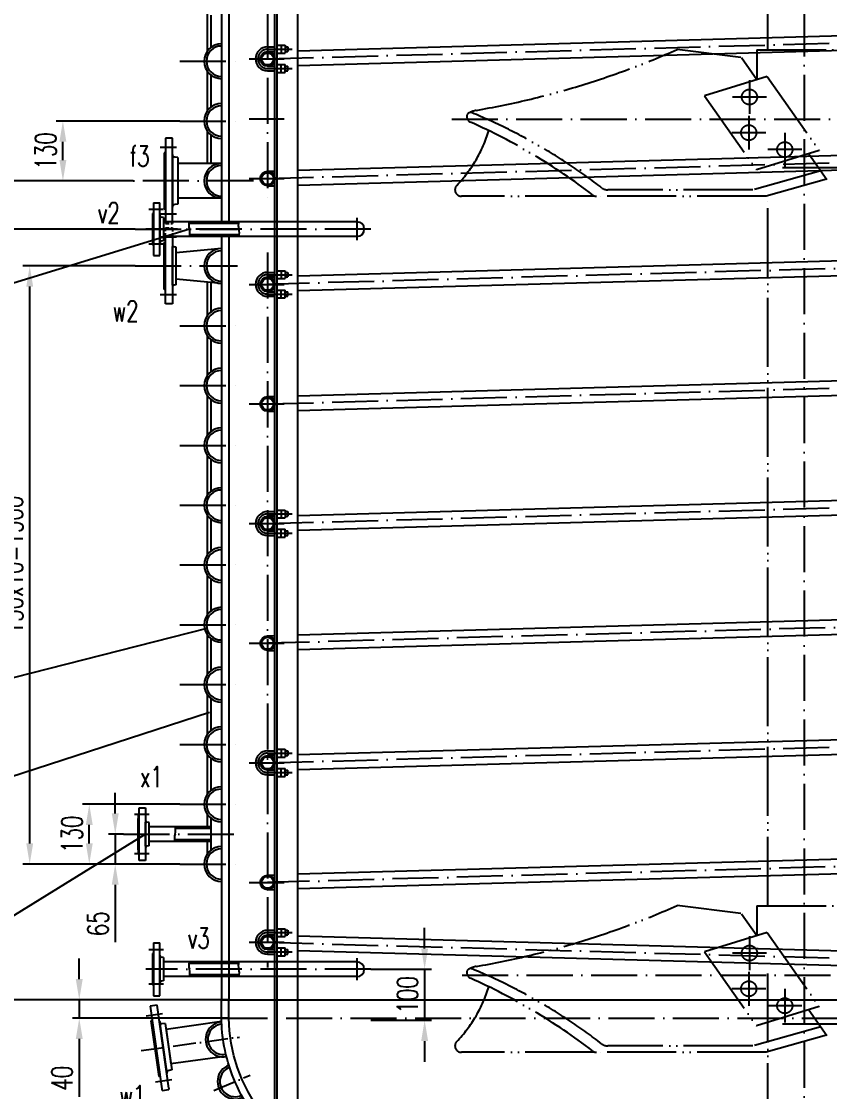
# Model space of a CAD drawing. Header units: millimetres. Extents: x 77471 to 131840, y -11230 to 75240.
# Drawn here: x 79267 to 81022, y -2321 to 5 of the extents above; entities that cross this region are included whole.
import ezdxf
from ezdxf.enums import TextEntityAlignment as Align

# ---------------------------------------------------------------- set-up
doc = ezdxf.new("R2010")
doc.units = ezdxf.units.MM
doc.header["$LTSCALE"] = 10
doc.header["$MEASUREMENT"] = 0
for name, pattern in [('DASHDOT-S', [14, 10, -2, 0, -2]), ('DIVIDE-M', [39, 30, -3, 0, -3, 0, -3]), ('HIDDEN', [0.375, 0.25, -0.125]), ('HIDDEN-S', [3, 2, -1])]:
    doc.linetypes.add(name, pattern=pattern)
for name, color, linetype in [('cdr_dim', 7, 'Continuous'), ('cdr_dwg1', 4, 'Continuous'), ('cdr_dwg3', 1, 'DASHDOT-S'), ('cdr_dwg5', 6, 'HIDDEN-S'), ('cdr_text', 7, 'Continuous')]:
    doc.layers.add(name, color=color, linetype=linetype)
doc.styles.add('HZ', font='ROMANS.shx', dxfattribs={"width": 0.7, "height": 45, "bigfont": 'HZ.shx'})
doc.styles.get("Standard").update_dxf_attribs({"font": 'ROMANS.shx', "width": 0.7, "height": 30, "bigfont": 'HZ.shx'})
doc.dimstyles.new('ISO-25', dxfattribs={"dimtxt": 2.5, "dimasz": 2.5, "dimexe": 1.25, "dimexo": 0.625, "dimtad": 1, "dimtxsty": 'Standard', "dimcen": 2.5, "dimadec": 0, "dimazin": 0, "dimtfac": 1, "dimtmove": 0, "dimatfit": 3, "dimfxl": 0, "dimarcsym": 0})

# ---------------------------------------------------------------- blocks, each defined once
blk = doc.blocks.new('*D1080')
at = {"layer": 'cdr_dim', "color": 0, "linetype": 'Continuous', "lineweight": -2}
for p, q in [((81900, -191), (81900, 105.7)), ((81855, 90.7), (80513.6, 90.7))]:
    blk.add_line(p, q, dxfattribs=at)
at = {"layer": 'cdr_dim', "color": 0, "linetype": 'Continuous'}
blk.add_solid([(81855, 98.2), (81855, 83.2), (81900, 90.7)], dxfattribs=at)
at = {"layer": 'Defpoints', "color": 0, "linetype": 'Continuous'}
for p in [(80481.4, 230.6), (80481.4, 90.7), (81900, -191)]:
    blk.add_point(p, dxfattribs=at)
at = {"layer": 'cdr_dim', "color": 0, "linetype": 'Continuous', "insert": (80598.4, 128.2), "char_height": 45, "attachment_point": 5, "style": 'HZ'}
blk.add_mtext('%%c1865', dxfattribs=at)
blk = doc.blocks.new('*D1081')
at = {"layer": 'cdr_dim', "color": 0, "linetype": 'Continuous', "lineweight": -2}
for p, q in [((79513.7, -446.9), (79145.7, -446.9)), ((79160.7, -491.9), (79160.7, -2076.9)), ((79717.5, -2121.9), (79145.7, -2121.9))]:
    blk.add_line(p, q, dxfattribs=at)
at = {"layer": 'cdr_dim', "color": 0, "linetype": 'Continuous'}
for points in [[(79153.2, -491.9), (79168.2, -491.9), (79160.7, -446.9)], [(79153.2, -2076.9), (79168.2, -2076.9), (79160.7, -2121.9)]]:
    blk.add_solid(points, dxfattribs=at)
at = {"layer": 'Defpoints', "color": 0, "linetype": 'Continuous'}
for p in [(79513.7, -446.9), (79160.7, -2121.9), (79717.5, -2121.9)]:
    blk.add_point(p, dxfattribs=at)
at = {"layer": 'cdr_dim', "color": 0, "linetype": 'Continuous', "insert": (79123.2, -1284.4), "char_height": 45, "attachment_point": 5, "rotation": 90, "style": 'HZ'}
blk.add_mtext('1675', dxfattribs=at)
blk = doc.blocks.new('*D1085')
at = {"layer": 'cdr_dim', "color": 0, "linetype": 'Continuous', "lineweight": -2}
for p, q in [((79412.5, 958.1), (79145.7, 958.1)), ((79160.7, -296.9), (79160.7, 913.1)), ((79509.5, -341.9), (79145.7, -341.9))]:
    blk.add_line(p, q, dxfattribs=at)
at = {"layer": 'cdr_dim', "color": 0, "linetype": 'Continuous'}
for points in [[(79153.2, 913.1), (79168.2, 913.1), (79160.7, 958.1)], [(79153.2, -296.9), (79168.2, -296.9), (79160.7, -341.9)]]:
    blk.add_solid(points, dxfattribs=at)
at = {"layer": 'Defpoints', "color": 0, "linetype": 'Continuous'}
for p in [(79160.7, 958.1), (79412.5, 958.1), (79509.5, -341.9)]:
    blk.add_point(p, dxfattribs=at)
at = {"layer": 'cdr_dim', "color": 0, "linetype": 'Continuous', "insert": (79123.2, 308.1), "char_height": 45, "attachment_point": 5, "rotation": 90, "style": 'HZ'}
blk.add_mtext('130x10=1300', dxfattribs=at)
blk = doc.blocks.new('*D1086')
at = {"layer": 'cdr_dim', "color": 0, "linetype": 'Continuous', "lineweight": -2}
for p, q in [((79610.8, -211.9), (79341.8, -211.9)), ((79356.8, -296.9), (79356.8, -256.9)), ((79509.5, -341.9), (79341.8, -341.9))]:
    blk.add_line(p, q, dxfattribs=at)
at = {"layer": 'cdr_dim', "color": 0, "linetype": 'Continuous'}
for points in [[(79349.3, -256.9), (79364.3, -256.9), (79356.8, -211.9)], [(79349.3, -296.9), (79364.3, -296.9), (79356.8, -341.9)]]:
    blk.add_solid(points, dxfattribs=at)
at = {"layer": 'Defpoints', "color": 0, "linetype": 'Continuous'}
for p in [(79356.8, -211.9), (79610.8, -211.9), (79509.5, -341.9)]:
    blk.add_point(p, dxfattribs=at)
at = {"layer": 'cdr_dim', "color": 0, "linetype": 'Continuous', "insert": (79319.3, -276.9), "char_height": 45, "attachment_point": 5, "rotation": 90, "style": 'HZ'}
blk.add_mtext('130', dxfattribs=at)
blk = doc.blocks.new('*D1088')
at = {"layer": 'cdr_dim', "color": 0, "linetype": 'Continuous', "lineweight": -2}
for p, q in [((79470.5, -1716.9), (79470.5, -1671.9)), ((79488.4, -1761.9), (79455.5, -1761.9)), ((79470.5, -1761.9), (79470.5, -1826.9)), ((79610.8, -1826.9), (79455.5, -1826.9)), ((79470.5, -1871.9), (79470.5, -1996.4))]:
    blk.add_line(p, q, dxfattribs=at)
at = {"layer": 'cdr_dim', "color": 0, "linetype": 'Continuous'}
for points in [[(79463, -1716.9), (79478, -1716.9), (79470.5, -1761.9)], [(79463, -1871.9), (79478, -1871.9), (79470.5, -1826.9)]]:
    blk.add_solid(points, dxfattribs=at)
at = {"layer": 'Defpoints', "color": 0, "linetype": 'Continuous'}
for p in [(79470.5, -1761.9), (79488.4, -1761.9), (79610.8, -1826.9)]:
    blk.add_point(p, dxfattribs=at)
at = {"layer": 'cdr_dim', "color": 0, "linetype": 'Continuous', "insert": (79433, -1956.6), "char_height": 45, "attachment_point": 5, "rotation": 90, "style": 'HZ'}
blk.add_mtext('65', dxfattribs=at)
blk = doc.blocks.new('*D1003')
at = {"layer": 'cdr_dim', "color": 0, "linetype": 'Continuous', "lineweight": -2}
for p, q in [((79513.7, -526.9), (79269.7, -526.9)), ((79284.7, -1781.9), (79284.7, -571.9)), ((79610.8, -1826.9), (79269.7, -1826.9))]:
    blk.add_line(p, q, dxfattribs=at)
at = {"layer": 'cdr_dim', "color": 0, "linetype": 'Continuous'}
for points in [[(79277.2, -571.9), (79292.2, -571.9), (79284.7, -526.9)], [(79277.2, -1781.9), (79292.2, -1781.9), (79284.7, -1826.9)]]:
    blk.add_solid(points, dxfattribs=at)
at = {"layer": 'Defpoints', "color": 0, "linetype": 'Continuous'}
for p in [(79284.7, -526.9), (79513.7, -526.9), (79610.8, -1826.9)]:
    blk.add_point(p, dxfattribs=at)
at = {"layer": 'cdr_dim', "color": 0, "linetype": 'Continuous', "insert": (79247.2, -1176.9), "char_height": 45, "attachment_point": 5, "rotation": 90, "style": 'HZ'}
blk.add_mtext('130x10=1300', dxfattribs=at)
blk = doc.blocks.new('*D1004')
at = {"layer": 'cdr_dim', "color": 0, "linetype": 'Continuous', "lineweight": -2}
for p, q in [((81218.7, -1886.9), (81737.5, -1886.9)), ((81722.5, -2741.9), (81722.5, -1931.9)), ((80967.5, -2786.9), (81737.5, -2786.9))]:
    blk.add_line(p, q, dxfattribs=at)
at = {"layer": 'cdr_dim', "color": 0, "linetype": 'Continuous'}
for points in [[(81715, -1931.9), (81730, -1931.9), (81722.5, -1886.9)], [(81715, -2741.9), (81730, -2741.9), (81722.5, -2786.9)]]:
    blk.add_solid(points, dxfattribs=at)
at = {"layer": 'Defpoints', "color": 0, "linetype": 'Continuous'}
for p in [(81218.7, -1886.9), (81722.5, -1886.9), (80967.5, -2786.9)]:
    blk.add_point(p, dxfattribs=at)
at = {"layer": 'cdr_dim', "color": 0, "linetype": 'Continuous', "insert": (81685, -2336.9), "char_height": 45, "attachment_point": 5, "rotation": 90, "style": 'HZ'}
blk.add_mtext('900', dxfattribs=at)
blk = doc.blocks.new('*D1027')
at = {"layer": 'cdr_dim', "color": 0, "linetype": 'Continuous', "lineweight": -2}
for p, q in [((79610.8, -1696.9), (79399.1, -1696.9)), ((79414.1, -1781.9), (79414.1, -1741.9)), ((79610.8, -1826.9), (79399.1, -1826.9))]:
    blk.add_line(p, q, dxfattribs=at)
at = {"layer": 'cdr_dim', "color": 0, "linetype": 'Continuous'}
for points in [[(79406.6, -1741.9), (79421.6, -1741.9), (79414.1, -1696.9)], [(79406.6, -1781.9), (79421.6, -1781.9), (79414.1, -1826.9)]]:
    blk.add_solid(points, dxfattribs=at)
at = {"layer": 'Defpoints', "color": 0, "linetype": 'Continuous'}
for p in [(79414.1, -1696.9), (79610.8, -1696.9), (79610.8, -1826.9)]:
    blk.add_point(p, dxfattribs=at)
at = {"layer": 'cdr_dim', "color": 0, "linetype": 'Continuous', "insert": (79376.6, -1761.9), "char_height": 45, "attachment_point": 5, "rotation": 90, "style": 'HZ'}
blk.add_mtext('130', dxfattribs=at)
blk = doc.blocks.new('*D1028')
at = {"layer": 'cdr_dim', "color": 0, "linetype": 'Continuous', "lineweight": -2}
for p, q in [((81145.1, 5576.4), (78388.5, 5576.4)), ((78403.5, 5531.4), (78403.5, -3160.9)), ((80967.5, -3205.9), (78388.5, -3205.9))]:
    blk.add_line(p, q, dxfattribs=at)
at = {"layer": 'cdr_dim', "color": 0, "linetype": 'Continuous'}
for points in [[(78396, 5531.4), (78411, 5531.4), (78403.5, 5576.4)], [(78396, -3160.9), (78411, -3160.9), (78403.5, -3205.9)]]:
    blk.add_solid(points, dxfattribs=at)
at = {"layer": 'Defpoints', "color": 0, "linetype": 'Continuous'}
for p in [(81145.1, 5576.4), (78403.5, -3205.9), (80967.5, -3205.9)]:
    blk.add_point(p, dxfattribs=at)
at = {"layer": 'cdr_dim', "color": 0, "linetype": 'Continuous', "insert": (78366, 1185.3), "char_height": 45, "attachment_point": 5, "rotation": 90, "style": 'HZ'}
blk.add_mtext('~8665', dxfattribs=at)
blk = doc.blocks.new('*D1029')
at = {"layer": 'cdr_dim', "color": 0, "linetype": 'Continuous', "lineweight": -2}
for p, q in [((79701.5, -2121.9), (78890, -2121.9)), ((78905, -3160.9), (78905, -2166.9)), ((80967.5, -3205.9), (78890, -3205.9))]:
    blk.add_line(p, q, dxfattribs=at)
at = {"layer": 'cdr_dim', "color": 0, "linetype": 'Continuous'}
for points in [[(78897.5, -2166.9), (78912.5, -2166.9), (78905, -2121.9)], [(78897.5, -3160.9), (78912.5, -3160.9), (78905, -3205.9)]]:
    blk.add_solid(points, dxfattribs=at)
at = {"layer": 'Defpoints', "color": 0, "linetype": 'Continuous'}
for p in [(78905, -2121.9), (79701.5, -2121.9), (80967.5, -3205.9)]:
    blk.add_point(p, dxfattribs=at)
at = {"layer": 'cdr_dim', "color": 0, "linetype": 'Continuous', "insert": (78864.4, -2663.9), "char_height": 45, "attachment_point": 5, "rotation": 90, "style": 'HZ'}
blk.add_mtext('{\\fￋￎￌﾣﾤ|b0|i0|c134|p33;（}1084{\\fￋￎￌﾣﾤ|b0|i0|c134|p33;）}', dxfattribs=at)
blk = doc.blocks.new('*D1030')
at = {"layer": 'cdr_dim', "color": 0, "linetype": 'Continuous', "lineweight": -2}
for p, q in [((79701.5, -2121.9), (79145.7, -2121.9)), ((79160.7, -2741.9), (79160.7, -2166.9)), ((80967.5, -2786.9), (79145.7, -2786.9))]:
    blk.add_line(p, q, dxfattribs=at)
at = {"layer": 'cdr_dim', "color": 0, "linetype": 'Continuous'}
for points in [[(79153.2, -2166.9), (79168.2, -2166.9), (79160.7, -2121.9)], [(79153.2, -2741.9), (79168.2, -2741.9), (79160.7, -2786.9)]]:
    blk.add_solid(points, dxfattribs=at)
at = {"layer": 'Defpoints', "color": 0, "linetype": 'Continuous'}
for p in [(79160.7, -2121.9), (79701.5, -2121.9), (80967.5, -2786.9)]:
    blk.add_point(p, dxfattribs=at)
at = {"layer": 'cdr_dim', "color": 0, "linetype": 'Continuous', "insert": (79123.2, -2454.4), "char_height": 45, "attachment_point": 5, "rotation": 90, "style": 'HZ'}
blk.add_mtext('665', dxfattribs=at)
blk = doc.blocks.new('*D1031')
at = {"layer": 'cdr_dim', "color": 0, "linetype": 'Continuous', "lineweight": -2}
for p, q in [((79392.3, -2076.9), (79392.3, -2031.9)), ((79717.5, -2121.9), (79377.3, -2121.9)), ((79392.3, -2121.9), (79392.3, -2161.9)), ((79717.5, -2161.9), (79377.3, -2161.9)), ((79392.3, -2206.9), (79392.3, -2332.9))]:
    blk.add_line(p, q, dxfattribs=at)
at = {"layer": 'cdr_dim', "color": 0, "linetype": 'Continuous'}
for points in [[(79384.8, -2076.9), (79399.8, -2076.9), (79392.3, -2121.9)], [(79384.8, -2206.9), (79399.8, -2206.9), (79392.3, -2161.9)]]:
    blk.add_solid(points, dxfattribs=at)
at = {"layer": 'Defpoints', "color": 0, "linetype": 'Continuous'}
for p in [(79717.5, -2121.9), (79392.3, -2161.9), (79717.5, -2161.9)]:
    blk.add_point(p, dxfattribs=at)
at = {"layer": 'cdr_dim', "color": 0, "linetype": 'Continuous', "insert": (79354.8, -2292.4), "char_height": 45, "attachment_point": 5, "rotation": 90, "style": 'HZ'}
blk.add_mtext('40', dxfattribs=at)
blk = doc.blocks.new('*D1032')
at = {"layer": 'cdr_dim', "color": 0, "linetype": 'Continuous', "lineweight": -2}
for p, q in [((79701.5, 2178.1), (78890, 2178.1)), ((78905, 2133.1), (78905, -2076.9)), ((79717.5, -2121.9), (78890, -2121.9))]:
    blk.add_line(p, q, dxfattribs=at)
at = {"layer": 'cdr_dim', "color": 0, "linetype": 'Continuous'}
for points in [[(78897.5, 2133.1), (78912.5, 2133.1), (78905, 2178.1)], [(78897.5, -2076.9), (78912.5, -2076.9), (78905, -2121.9)]]:
    blk.add_solid(points, dxfattribs=at)
at = {"layer": 'Defpoints', "color": 0, "linetype": 'Continuous'}
for p in [(79701.5, 2178.1), (78905, -2121.9), (79717.5, -2121.9)]:
    blk.add_point(p, dxfattribs=at)
at = {"layer": 'cdr_dim', "color": 0, "linetype": 'Continuous', "insert": (78867.5, 28.1), "char_height": 45, "attachment_point": 5, "rotation": 90, "style": 'HZ'}
blk.add_mtext('4300', dxfattribs=at)
blk = doc.blocks.new('*D1090')
at = {"layer": 'cdr_dim', "color": 0, "linetype": 'Continuous', "lineweight": -2}
for p, q in [((80142.7, -2010.5), (80142.7, -1965.5)), ((80026, -2055.5), (80157.7, -2055.5)), ((80142.7, -2055.5), (80142.7, -2166.5)), ((80026, -2166.5), (80157.7, -2166.5)), ((80142.7, -2211.5), (80142.7, -2256.5))]:
    blk.add_line(p, q, dxfattribs=at)
at = {"layer": 'cdr_dim', "color": 0, "linetype": 'Continuous'}
for points in [[(80135.2, -2010.5), (80150.2, -2010.5), (80142.7, -2055.5)], [(80135.2, -2211.5), (80150.2, -2211.5), (80142.7, -2166.5)]]:
    blk.add_solid(points, dxfattribs=at)
at = {"layer": 'Defpoints', "color": 0, "linetype": 'Continuous'}
for p in [(80026, -2055.5), (80026, -2166.5), (80142.7, -2166.5)]:
    blk.add_point(p, dxfattribs=at)
at = {"layer": 'cdr_dim', "color": 0, "linetype": 'Continuous', "insert": (80105.2, -2111), "char_height": 45, "attachment_point": 5, "rotation": 90, "style": 'HZ'}
blk.add_mtext('100', dxfattribs=at)

msp = doc.modelspace()

# ---------------------------------------------------------------- linework, layer by layer
at = {"color": 3, "linetype": 'DIVIDE-M', "ltscale": 0.5}
for p, q in [((80887.9925, -56.9284), (80887.9925, 676.2145)), ((80829.94, -73.9208), (80691.6999, -56.2066)), ((80864.7125, -56.9284), (81070.2725, -56.9284)), ((80864.7125, -56.9284), (80864.7125, -121.7174)), ((80831.4615, -74.1748), (80864.7125, -121.7174)), ((80886.9106, -114.8554), (80750.9215, -156.8934)), ((80886.9106, -114.8554), (80999.7294, -276.1648)), ((80848.4189, -122.9987), (80848.4189, -196.5281)), ((80750.9215, -156.8934), (80863.7403, -318.2028)), ((80885.1836, -159.7634), (80811.6542, -159.7634)), ((80846.9237, -200.5071), (80846.9237, -274.0365)), ((80883.6884, -237.2718), (80810.159, -237.2718)), ((80925.1643, -237.3541), (80925.1643, -310.8836)), ((80999.7294, -276.1648), (80863.7403, -318.2028)), ((80961.929, -274.1188), (80888.3996, -274.1188)), ((80977.5313, -283.0268), (81016.6666, -338.9828)), ((81003.4581, -320.0971), (80855.4249, -361.5128)), ((81070.2725, -313.8784), (80920.0067, -313.8784)), ((81016.0128, -338.0479), (80884.4848, -375.34)), ((80855.4249, -361.5128), (80540.7754, -361.5128)), ((80511.2702, -375.34), (80222.4316, -375.34)), ((80884.4848, -375.34), (80511.2702, -375.34)), ((80887.9925, -1917.5758), (80887.9925, -374.3454)), ((80829.94, -1934.5681), (80691.6999, -1916.854)), ((80864.7125, -1917.5758), (80864.7125, -1982.3648)), ((80864.7125, -1917.5758), (81070.2725, -1917.5758)), ((80831.4615, -1934.8222), (80864.7125, -1982.3648)), ((80886.9106, -1975.5027), (80750.9215, -2017.5408)), ((80886.9106, -1975.5027), (80999.7294, -2136.8121)), ((80848.4189, -1983.6461), (80848.4189, -2057.1755)), ((80750.9215, -2017.5408), (80863.7403, -2178.8502)), ((80885.1836, -2020.4108), (80811.6542, -2020.4108)), ((80846.9237, -2061.1545), (80846.9237, -2134.6839)), ((80887.9925, -2409.6866), (80887.9925, -2054.7855)), ((80883.6884, -2097.9192), (80810.159, -2097.9192)), ((80925.1643, -2098.0015), (80925.1643, -2171.5309)), ((80999.7294, -2136.8121), (80863.7403, -2178.8502)), ((80961.929, -2134.7662), (80888.3996, -2134.7662)), ((80977.5313, -2143.6742), (81016.6666, -2199.6302)), ((81003.4581, -2180.7445), (80855.4249, -2222.1602)), ((81070.2725, -2174.5258), (80920.0067, -2174.5258)), ((81016.0128, -2198.6953), (80884.4848, -2235.9873)), ((80855.4249, -2222.1602), (80540.7754, -2222.1602)), ((80511.2702, -2235.9873), (80222.4316, -2235.9873)), ((80884.4848, -2235.9873), (80511.2702, -2235.9873))]:
    msp.add_line(p, q, dxfattribs=at)
for centre in [(80848.4189, -159.7634), (80846.9237, -237.2718), (80925.1643, -274.1188), (80848.4189, -2020.4108), (80846.9237, -2097.9192), (80925.1643, -2134.7662)]:
    msp.add_circle(centre, 16.5925, dxfattribs=at)
for centre, radius, start, end in [((79939.0772, 1639.244), 1854.9916, 279.7958064, 293.9367774), ((80242.4483, -201.7588), 8.2963, 67.6399172, 180.6884957), ((80247.9788, -201.6923), 13.8271, 180.6884957, 245.9384051), ((80269.2838, -254.6756), 67.5701, 102.4811873, 117.7814023), ((79782.0201, -1321.054), 1218.5921, 52.2985869, 67.6399172), ((79706.5547, -1414.2407), 1314.1087, 52.4437288, 65.9384051), ((79996.1694, -145.1117), 299.2608, 316.2761465, 342.9320922), ((80222.4316, -361.5128), 13.8271, 136.2761465, 270), ((80540.7754, -339.3894), 22.1234, 232.2985869, 270), ((80515.9852, -361.5128), 13.8271, 232.4437288, 270), ((79939.0772, -221.4033), 1854.9916, 279.7958064, 293.9367774), ((80242.4483, -2062.4062), 8.2963, 67.6399172, 180.6884957), ((80247.9788, -2062.3397), 13.8271, 180.6884957, 245.9384051), ((80269.2838, -2115.323), 67.5701, 102.4811873, 117.7814023), ((79782.0201, -3181.7014), 1218.5921, 52.2985869, 67.6399172), ((79706.5547, -3274.8881), 1314.1087, 52.4437288, 65.9384051), ((79996.1694, -2005.7591), 299.2608, 316.2761465, 342.9320922), ((80222.4316, -2222.1602), 13.8271, 136.2761465, 270), ((80540.7754, -2200.0368), 22.1234, 232.2985869, 270), ((80515.9852, -2222.1602), 13.8271, 232.4437288, 270)]:
    msp.add_arc(centre, radius, start, end, dxfattribs=at)
at = {"layer": 'cdr_dim'}
for p, q in [((79631.4925, -446.8866), (78805.2338, -700.1064)), ((79669.4079, -1314.6045), (78805.2338, -1534.7991)), ((79675.2245, -1497.1743), (78805.2338, -1780.4024)), ((79536.4925, -1761.8866), (78805.2338, -2212.689))]:
    msp.add_line(p, q, dxfattribs=at)
at = {"layer": 'cdr_dwg1', "linetype": 'Continuous'}
for p, q in [((79701.4925, 2178.1134), (79701.4925, -385.8866)), ((79717.4925, 2178.1134), (79717.4925, -385.8866)), ((79817.4925, -436.8866), (79817.4925, 1143.3)), ((79817.4925, -436.8866), (79817.4925, 1143.3)), ((79822.4925, -436.8866), (79822.4925, 1143.3)), ((79822.4925, -436.8866), (79822.4925, 1143.3)), ((79867.4925, -436.8866), (79867.4925, 1143.3)), ((79867.4925, -436.8866), (79867.4925, 1143.3)), ((79670.4925, 26.1362), (79670.4925, -59.9093)), ((79678.4925, 17.8645), (79678.4925, -51.6376)), ((79867.4925, -59.0407), (82133.0467, 4.1072)), ((79867.4925, -91.0532), (82133.9383, -27.8804)), ((79801.4925, -50.8866), (79817.4925, -50.8866)), ((79801.4925, -60.8866), (79817.4925, -60.8866)), ((79822.4925, -47.3931), (79831.0258, -47.3931)), ((79822.4925, -64.4598), (79831.0258, -64.4598)), ((79831.0258, -47.3931), (79839.5592, -47.3931)), ((79831.0258, -47.3931), (79831.0258, -64.4598)), ((79831.0258, -64.4598), (79839.5592, -64.4598)), ((79839.5592, -47.3931), (79839.5592, -64.4598)), ((79839.5592, -50.9265), (79845.4254, -50.9265)), ((79839.5592, -60.9265), (79845.4254, -60.9265)), ((79845.4254, -50.9265), (79845.4254, -60.9265)), ((79801.4925, -92.8866), (79817.4925, -92.8866)), ((79822.4925, -89.3133), (79831.0258, -89.3133)), ((79831.0258, -106.38), (79831.0258, -89.3133)), ((79831.0258, -89.3133), (79839.5592, -89.3133)), ((79839.5592, -106.38), (79839.5592, -89.3133)), ((79839.5592, -92.8467), (79845.4254, -92.8467)), ((79845.4254, -102.8467), (79845.4254, -92.8467)), ((79670.4925, -103.8638), (79670.4925, -189.9093)), ((79678.4925, -112.1355), (79678.4925, -181.6376)), ((79801.4925, -102.8866), (79817.4925, -102.8866)), ((79822.4925, -106.38), (79831.0258, -106.38)), ((79831.0258, -106.38), (79839.5592, -106.38)), ((79839.5592, -102.8467), (79845.4254, -102.8467)), ((79579.8357, -249.3866), (79579.8357, -430.8866)), ((79594.8357, -249.3866), (79579.8357, -249.3866)), ((79594.8357, -430.8866), (79594.8357, -249.3866)), ((79670.4925, -233.8638), (79670.4925, -303.8866)), ((79678.4925, -242.1355), (79678.4925, -303.8866)), ((79867.4925, -319.0407), (82133.0467, -255.8928)), ((79579.8357, -280.8866), (79576.8357, -280.8866)), ((79576.8357, -280.8866), (79576.8357, -402.8866)), ((79606.8357, -291.1478), (79594.8357, -289.8866)), ((79594.8357, -289.8866), (79594.8357, -393.8866)), ((79606.8357, -291.1478), (79606.8357, -392.6253)), ((79867.4925, -351.0532), (82133.9383, -287.8804)), ((79701.4925, -303.8866), (79606.8357, -303.8866)), ((79606.8357, -303.8866), (79606.8357, -379.8866)), ((79801.4925, -320.8866), (79817.4925, -320.8866)), ((79801.4925, -352.8866), (79817.4925, -352.8866)), ((79553.4925, -389.3866), (79567.4925, -389.3866)), ((79553.4925, -389.3866), (79553.4925, -504.3866)), ((79567.4925, -504.3866), (79567.4925, -389.3866)), ((79606.8357, -392.6253), (79594.8357, -393.8866)), ((79701.4925, -379.8866), (79606.8357, -379.8866)), ((79701.4925, -385.8866), (79701.4925, -430.8866)), ((79717.4925, -385.8866), (79717.4925, -430.8866)), ((79553.4925, -412.8866), (79551.4925, -412.8866)), ((79551.4925, -412.8866), (79551.4925, -480.8866)), ((79576.8357, -402.8866), (79579.8357, -402.8866)), ((79567.4925, -420.8866), (79567.4925, -472.8866)), ((79575.4925, -421.7274), (79567.4925, -420.8866)), ((79575.4925, -421.7274), (79575.4925, -472.0457)), ((79995.4925, -430.8866), (79575.4925, -430.8866)), ((79738.1431, -434.3866), (79631.4925, -434.3866)), ((79817.4925, -2381.6228), (79817.4925, -436.8866)), ((79817.4925, -2381.6228), (79817.4925, -436.8866)), ((79822.4925, -2387.8494), (79822.4925, -436.8866)), ((79822.4925, -2387.8494), (79822.4925, -436.8866)), ((79867.4925, -2436.7), (79867.4925, -436.8866)), ((79867.4925, -2436.7), (79867.4925, -436.8866)), ((79995.4925, -462.8866), (79575.4925, -462.8866)), ((79579.8357, -609.3866), (79579.8357, -462.8866)), ((79594.8357, -462.8866), (79594.8357, -609.3866)), ((79739.9101, -459.3866), (79631.4925, -459.3866)), ((79701.4925, -462.8866), (79701.4925, -2121.8866)), ((79717.4925, -462.8866), (79717.4925, -2121.8866)), ((79551.4925, -480.8866), (79553.4925, -480.8866)), ((79575.4925, -472.0457), (79567.4925, -472.8866)), ((79576.8357, -577.8866), (79576.8357, -475.8866)), ((79576.8357, -475.8866), (79579.8357, -475.8866)), ((79594.8357, -568.8866), (79594.8357, -484.8866)), ((79602.8357, -485.7274), (79594.8357, -484.8866)), ((79602.8357, -568.0457), (79602.8357, -485.7274)), ((82133.0467, -485.8928), (79867.4925, -549.0407)), ((79553.4925, -504.3866), (79567.4925, -504.3866)), ((79701.4925, -488.8866), (79602.8357, -498.3866)), ((79602.8357, -555.3866), (79602.8357, -498.3866)), ((82133.9383, -517.8804), (79867.4925, -581.0532)), ((79701.4925, -564.8866), (79602.8357, -555.3866)), ((79801.4925, -540.8866), (79817.4925, -540.8866)), ((79801.4925, -550.8866), (79817.4925, -550.8866)), ((79822.4925, -537.3931), (79831.0258, -537.3931)), ((79822.4925, -554.4598), (79831.0258, -554.4598)), ((79831.0258, -537.3931), (79839.5592, -537.3931)), ((79831.0258, -537.3931), (79831.0258, -554.4598)), ((79831.0258, -554.4598), (79839.5592, -554.4598)), ((79839.5592, -537.3931), (79839.5592, -554.4598)), ((79839.5592, -540.9265), (79845.4254, -540.9265)), ((79839.5592, -550.9265), (79845.4254, -550.9265)), ((79845.4254, -540.9265), (79845.4254, -550.9265)), ((79579.8357, -577.8866), (79576.8357, -577.8866)), ((79602.8357, -568.0457), (79594.8357, -568.8866)), ((79670.4925, -561.9015), (79670.4925, -634.9093)), ((79678.4925, -562.6718), (79678.4925, -626.6376)), ((79822.4925, -579.3133), (79831.0258, -579.3133)), ((79831.0258, -596.38), (79831.0258, -579.3133)), ((79831.0258, -579.3133), (79839.5592, -579.3133)), ((79839.5592, -596.38), (79839.5592, -579.3133)), ((79801.4925, -582.8866), (79817.4925, -582.8866)), ((79801.4925, -592.8866), (79817.4925, -592.8866)), ((79822.4925, -596.38), (79831.0258, -596.38)), ((79831.0258, -596.38), (79839.5592, -596.38)), ((79839.5592, -582.8467), (79845.4254, -582.8467)), ((79839.5592, -592.8467), (79845.4254, -592.8467)), ((79845.4254, -592.8467), (79845.4254, -582.8467)), ((79594.8357, -609.3866), (79579.8357, -609.3866)), ((79670.4925, -678.8638), (79670.4925, -764.9093)), ((79678.4925, -687.1355), (79678.4925, -756.6376)), ((79867.4925, -809.0407), (82133.0467, -745.8928)), ((79867.4925, -841.0532), (82133.9383, -777.8804)), ((79670.4925, -808.8638), (79670.4925, -894.9093)), ((79801.0467, -810.8928), (79817.4925, -810.4344)), ((79678.4925, -817.1355), (79678.4925, -886.6376)), ((79801.9383, -842.8804), (79817.4925, -842.4468)), ((79670.4925, -938.8638), (79670.4925, -1024.9093)), ((79678.4925, -947.1355), (79678.4925, -1016.6376)), ((79867.4925, -1069.0407), (82133.0467, -1005.8928)), ((79867.4925, -1101.0532), (82133.9383, -1037.8804)), ((79670.4925, -1068.8638), (79670.4925, -1154.9093)), ((79801.4925, -1060.8866), (79817.4925, -1060.8866)), ((79822.4925, -1057.3931), (79831.0258, -1057.3931)), ((79831.0258, -1057.3931), (79839.5592, -1057.3931)), ((79831.0258, -1057.3931), (79831.0258, -1074.4598)), ((79839.5592, -1057.3931), (79839.5592, -1074.4598)), ((79839.5592, -1060.9265), (79845.4254, -1060.9265)), ((79845.4254, -1060.9265), (79845.4254, -1070.9265)), ((79678.4925, -1077.1355), (79678.4925, -1146.6376)), ((79817.4925, -1070.4344), (79801.0467, -1070.8928)), ((79801.4925, -1070.8866), (79817.4925, -1070.8866)), ((79822.4925, -1074.4598), (79831.0258, -1074.4598)), ((79831.0258, -1074.4598), (79839.5592, -1074.4598)), ((79839.5592, -1070.9265), (79845.4254, -1070.9265)), ((79801.4925, -1102.8866), (79817.4925, -1102.8866)), ((79801.4925, -1112.8866), (79817.4925, -1112.8866)), ((79817.4925, -1102.4468), (79801.9383, -1102.8804)), ((79822.4925, -1099.3133), (79831.0258, -1099.3133)), ((79822.4925, -1116.38), (79831.0258, -1116.38)), ((79831.0258, -1116.38), (79831.0258, -1099.3133)), ((79831.0258, -1099.3133), (79839.5592, -1099.3133)), ((79831.0258, -1116.38), (79839.5592, -1116.38)), ((79839.5592, -1116.38), (79839.5592, -1099.3133)), ((79839.5592, -1102.8467), (79845.4254, -1102.8467)), ((79839.5592, -1112.8467), (79845.4254, -1112.8467)), ((79845.4254, -1112.8467), (79845.4254, -1102.8467)), ((79670.4925, -1198.8638), (79670.4925, -1284.9093)), ((79678.4925, -1207.1355), (79678.4925, -1276.6376)), ((82133.0467, -1265.8928), (79867.4925, -1329.0407)), ((82133.9383, -1297.8804), (79867.4925, -1361.0532)), ((79670.4925, -1328.8638), (79670.4925, -1414.9093)), ((79678.4925, -1337.1355), (79678.4925, -1406.6376)), ((79801.0467, -1330.8928), (79817.4925, -1330.4344)), ((79801.9383, -1362.8804), (79817.4925, -1362.4468)), ((79670.4925, -1458.8638), (79670.4925, -1544.9093)), ((79678.4925, -1467.1355), (79678.4925, -1536.6376)), ((79867.4925, -1589.0407), (82133.0467, -1525.8928)), ((79867.4925, -1621.0532), (82133.9383, -1557.8804)), ((79801.4925, -1580.8866), (79817.4925, -1580.8866)), ((79822.4925, -1577.3931), (79831.0258, -1577.3931)), ((79831.0258, -1577.3931), (79839.5592, -1577.3931)), ((79831.0258, -1577.3931), (79831.0258, -1594.4598)), ((79839.5592, -1577.3931), (79839.5592, -1594.4598)), ((79839.5592, -1580.9265), (79845.4254, -1580.9265)), ((79845.4254, -1580.9265), (79845.4254, -1590.9265)), ((79670.4925, -1588.8638), (79670.4925, -1674.9093)), ((79678.4925, -1597.1355), (79678.4925, -1666.6376)), ((79817.4925, -1590.4344), (79801.0467, -1590.8928)), ((79801.4925, -1590.8866), (79817.4925, -1590.8866)), ((79822.4925, -1594.4598), (79831.0258, -1594.4598)), ((79831.0258, -1594.4598), (79839.5592, -1594.4598)), ((79839.5592, -1590.9265), (79845.4254, -1590.9265)), ((79801.4925, -1622.8866), (79817.4925, -1622.8866)), ((79817.4925, -1622.4468), (79801.9383, -1622.8804)), ((79822.4925, -1619.3133), (79831.0258, -1619.3133)), ((79831.0258, -1636.38), (79831.0258, -1619.3133)), ((79831.0258, -1619.3133), (79839.5592, -1619.3133)), ((79839.5592, -1636.38), (79839.5592, -1619.3133)), ((79839.5592, -1622.8467), (79845.4254, -1622.8467)), ((79845.4254, -1632.8467), (79845.4254, -1622.8467)), ((79801.4925, -1632.8866), (79817.4925, -1632.8866)), ((79822.4925, -1636.38), (79831.0258, -1636.38)), ((79831.0258, -1636.38), (79839.5592, -1636.38)), ((79839.5592, -1632.8467), (79845.4254, -1632.8467)), ((79520.4925, -1718.8638), (79520.4925, -1804.9093)), ((79522.4925, -1704.3866), (79536.4925, -1704.3866)), ((79522.4925, -1819.3866), (79522.4925, -1704.3866)), ((79536.4925, -1704.3866), (79536.4925, -1819.3866)), ((79670.4925, -1718.8638), (79670.4925, -1745.8866)), ((79520.4925, -1727.8866), (79522.4925, -1727.8866)), ((79520.4925, -1795.8866), (79520.4925, -1727.8866)), ((79544.4925, -1736.7274), (79536.4925, -1735.8866)), ((79536.4925, -1787.8866), (79536.4925, -1735.8866)), ((79544.4925, -1787.0457), (79544.4925, -1736.7274)), ((79678.4925, -1727.1355), (79678.4925, -1796.6376)), ((79678.4925, -1745.8866), (79544.4925, -1745.8866)), ((79544.4925, -1777.8866), (79544.4925, -1745.8866)), ((79678.4925, -1749.3866), (79601.376, -1749.3866)), ((79544.4925, -1787.0457), (79536.4925, -1787.8866)), ((79678.4925, -1777.8866), (79544.4925, -1777.8866)), ((79678.4925, -1774.3866), (79599.609, -1774.3866)), ((79670.4925, -1777.8866), (79670.4925, -1804.9093)), ((82133.0467, -1785.8928), (79867.4925, -1849.0407)), ((79522.4925, -1795.8866), (79520.4925, -1795.8866)), ((79536.4925, -1819.3866), (79522.4925, -1819.3866)), ((82133.9383, -1817.8804), (79867.4925, -1881.0532)), ((79801.0467, -1850.8928), (79817.4925, -1850.4344)), ((79801.9383, -1882.8804), (79817.4925, -1882.4468)), ((79801.4925, -1970.8866), (79817.4925, -1970.8866)), ((79801.4925, -1970.8866), (79817.4925, -1970.8866)), ((79822.4925, -1967.3931), (79831.0258, -1967.3931)), ((79822.4925, -1967.3931), (79831.0258, -1967.3931)), ((79831.0258, -1967.3931), (79831.0258, -1984.4598)), ((79831.0258, -1967.3931), (79839.5592, -1967.3931)), ((79831.0258, -1967.3931), (79831.0258, -1984.4598)), ((79831.0258, -1967.3931), (79839.5592, -1967.3931)), ((79839.5592, -1967.3931), (79839.5592, -1984.4598)), ((79839.5592, -1967.3931), (79839.5592, -1984.4598)), ((79839.5592, -1970.9265), (79845.4254, -1970.9265)), ((79839.5592, -1970.9265), (79845.4254, -1970.9265)), ((79845.4254, -1970.9265), (79845.4254, -1980.9265)), ((79845.4254, -1970.9265), (79845.4254, -1980.9265)), ((79553.4925, -1997.9924), (79567.4925, -1997.9924)), ((79553.4925, -1997.9924), (79553.4925, -2112.9924)), ((79567.4925, -2112.9924), (79567.4925, -1997.9924)), ((79801.4925, -1980.8866), (79817.4925, -1980.8866)), ((79801.4925, -1980.8866), (79817.4925, -1980.8866)), ((79822.4925, -1984.4598), (79831.0258, -1984.4598)), ((79822.4925, -1984.4598), (79831.0258, -1984.4598)), ((79831.0258, -1984.4598), (79839.5592, -1984.4598)), ((79831.0258, -1984.4598), (79839.5592, -1984.4598)), ((79839.5592, -1980.9265), (79845.4254, -1980.9265)), ((79839.5592, -1980.9265), (79845.4254, -1980.9265)), ((79867.4925, -1982.7448), (82133.0467, -2045.8928)), ((79867.4925, -1982.7448), (82133.0467, -2045.8928)), ((79553.4925, -2021.4924), (79551.4925, -2021.4924)), ((79551.4925, -2021.4924), (79551.4925, -2089.4924)), ((79801.4925, -2012.8866), (79817.4925, -2012.8866)), ((79801.4925, -2012.8866), (79817.4925, -2012.8866)), ((79801.4925, -2022.8866), (79817.4925, -2022.8866)), ((79801.4925, -2022.8866), (79817.4925, -2022.8866)), ((79822.4925, -2009.3133), (79831.0258, -2009.3133)), ((79822.4925, -2009.3133), (79831.0258, -2009.3133)), ((79831.0258, -2009.3133), (79839.5592, -2009.3133)), ((79831.0258, -2026.38), (79831.0258, -2009.3133)), ((79831.0258, -2009.3133), (79839.5592, -2009.3133)), ((79831.0258, -2026.38), (79831.0258, -2009.3133)), ((79839.5592, -2026.38), (79839.5592, -2009.3133)), ((79839.5592, -2026.38), (79839.5592, -2009.3133)), ((79839.5592, -2012.8467), (79845.4254, -2012.8467)), ((79839.5592, -2012.8467), (79845.4254, -2012.8467)), ((79839.5592, -2022.8467), (79845.4254, -2022.8467)), ((79839.5592, -2022.8467), (79845.4254, -2022.8467)), ((79845.4254, -2022.8467), (79845.4254, -2012.8467)), ((79845.4254, -2022.8467), (79845.4254, -2012.8467)), ((79867.4925, -2014.7076), (82133.9383, -2077.8804)), ((79867.4925, -2014.7076), (82133.9383, -2077.8804)), ((79567.4925, -2029.4924), (79567.4925, -2081.4924)), ((79575.4925, -2030.3332), (79567.4925, -2029.4924)), ((79575.4925, -2030.3332), (79575.4925, -2080.6516)), ((79995.4925, -2039.4924), (79575.4925, -2039.4924)), ((79738.1431, -2042.9924), (79631.4925, -2042.9924)), ((79822.4925, -2026.38), (79831.0258, -2026.38)), ((79822.4925, -2026.38), (79831.0258, -2026.38)), ((79831.0258, -2026.38), (79839.5592, -2026.38)), ((79831.0258, -2026.38), (79839.5592, -2026.38)), ((79739.9101, -2067.9924), (79631.4925, -2067.9924)), ((79551.4925, -2089.4924), (79553.4925, -2089.4924)), ((79575.4925, -2080.6516), (79567.4925, -2081.4924)), ((79995.4925, -2071.4924), (79575.4925, -2071.4924)), ((79553.4925, -2112.9924), (79567.4925, -2112.9924)), ((79561.522, -2133.8896), (79546.668, -2135.9772)), ((79546.668, -2135.9772), (79571.9279, -2315.7108)), ((79586.7819, -2313.6232), (79561.522, -2133.8896)), ((79701.4925, -2121.8866), (82233.4925, -2121.8866)), ((79701.4925, -2161.8866), (79701.4925, -2121.8866)), ((79717.4925, -2161.8866), (79717.4925, -2121.8866)), ((79551.0519, -2167.1706), (79548.0811, -2167.5882)), ((79548.0811, -2167.5882), (79565.0603, -2288.4009)), ((79579.2173, -2173.5743), (79567.1585, -2173.9954)), ((79567.1585, -2173.9954), (79581.6325, -2276.9833)), ((79579.2173, -2173.5743), (79593.3402, -2274.0643)), ((79701.5749, -2169.242), (79580.9902, -2186.1891)), ((79580.9902, -2186.1891), (79591.5673, -2261.4495)), ((79703.6046, -2245.7037), (79591.5673, -2261.4495)), ((79593.3402, -2274.0643), (79581.6325, -2276.9833)), ((79567.5998, -2288.0641), (79564.6261, -2288.4603)), ((79571.9279, -2315.7108), (79572.415, -2319.1768)), ((79572.415, -2319.1768), (79587.269, -2317.0892)), ((79586.7819, -2313.6232), (79587.269, -2317.0892))]:
    msp.add_line(p, q, dxfattribs=at)
for centre, radius in [((79801.4925, -76.8866), 16), ((79801.4925, -76.8866), 13), ((79801.4925, -336.8866), 16), ((79801.4925, -336.8866), 13), ((79801.4925, -566.8866), 16), ((79801.4925, -566.8866), 13), ((79801.4925, -826.8866), 16), ((79801.4925, -826.8866), 13), ((79801.4925, -1086.8866), 16), ((79801.4925, -1086.8866), 16), ((79801.4925, -1086.8866), 13), ((79801.4925, -1086.8866), 13), ((79801.4925, -1346.8866), 16), ((79801.4925, -1346.8866), 13), ((79801.4925, -1606.8866), 16), ((79801.4925, -1606.8866), 16), ((79801.4925, -1606.8866), 13), ((79801.4925, -1606.8866), 13), ((79801.4925, -1866.8866), 16), ((79801.4925, -1866.8866), 13), ((79801.4925, -1996.8866), 16), ((79801.4925, -1996.8866), 16), ((79801.4925, -1996.8866), 13), ((79801.4925, -1996.8866), 13)]:
    msp.add_circle(centre, radius, dxfattribs=at)
for centre, radius, start, end in [((79701.4925, -81.8866), 38, 90, 270), ((79701.4925, -81.8866), 33, 90, 270), ((79801.4925, -76.8866), 26, 90, 270), ((79701.4925, -211.8866), 38, 90, 270), ((79701.4925, -211.8866), 33, 90, 270), ((79600.8357, -284.4841), 6, 180, 264), ((79701.4925, -341.8866), 38, 90, 270), ((79701.4925, -341.8866), 33, 90, 270), ((79600.8357, -399.289), 6, 96, 180), ((79571.4925, -417.285), 4, 180, 264), ((79995.4925, -446.8866), 16, 270, 90), ((79571.4925, -476.4882), 4, 96, 180), ((79599.8357, -480.3846), 5, 180, 264), ((79701.4925, -526.8866), 38, 90, 270), ((79701.4925, -526.8866), 33, 90, 270), ((79801.4925, -566.8866), 26, 90, 270), ((79599.8357, -573.3886), 5, 96, 180), ((79701.4925, -656.8866), 38, 90, 270), ((79701.4925, -656.8866), 33, 90, 270), ((79701.4925, -786.8866), 38, 90, 270), ((79701.4925, -786.8866), 33, 90, 270), ((79701.4925, -916.8866), 38, 90, 270), ((79701.4925, -916.8866), 33, 90, 270), ((79701.4925, -1046.8866), 38, 90, 270), ((79701.4925, -1046.8866), 33, 90, 270), ((79801.4925, -1086.8866), 26, 90, 270), ((79701.4925, -1176.8866), 38, 90, 270), ((79701.4925, -1176.8866), 33, 90, 270), ((79701.4925, -1306.8866), 38, 90, 270), ((79701.4925, -1306.8866), 33, 90, 270), ((79701.4925, -1436.8866), 38, 90, 270), ((79701.4925, -1436.8866), 33, 90, 270), ((79701.4925, -1566.8866), 38, 90, 270), ((79701.4925, -1566.8866), 33, 90, 270), ((79801.4925, -1606.8866), 26, 90, 270), ((79701.4925, -1696.8866), 38, 90, 270), ((79701.4925, -1696.8866), 33, 90, 270), ((79540.4925, -1732.285), 4, 180, 264), ((79540.4925, -1791.4882), 4, 96, 180), ((79701.4925, -1826.8866), 38, 90, 270), ((79701.4925, -1826.8866), 33, 90, 270), ((79801.4925, -1996.8866), 26, 90, 270), ((79801.4925, -1996.8866), 26, 90, 270), ((79571.4925, -2025.8908), 4, 180, 264), ((79995.4925, -2055.4924), 16, 270, 90), ((79571.4925, -2085.094), 4, 96, 180), ((79572.3483, -2167.8106), 6, 188, 272), ((79704.6946, -2207.7193), 38, 94.6877525, 281.1695545), ((79704.6946, -2207.7193), 33, 95.1217917, 280.7528872), ((79588.326, -2281.4981), 6, 104, 188), ((79730.7225, -2299.5859), 38, 110.4163987, 295.9622243), ((79730.7225, -2299.5859), 33, 110.8004427, 295.6171079)]:
    msp.add_arc(centre, radius, start, end, dxfattribs=at)
at = {"layer": 'cdr_dwg1', "linetype": 'Continuous', "extrusion": (0, 0, -1)}
msp.add_ellipse((80967.4925, -2161.8866), major_axis=(-1250, 0), ratio=0.5, start_param=4.926828686, end_param=6.283185307, dxfattribs=at)
at = {"layer": 'cdr_dwg1', "linetype": 'Continuous'}
msp.add_open_spline([(80701.4925, -2788.6652), (80674.912, -2785.7902), (80648.5151, -2782.4844), (80578.3653, -2772.4795), (80535.0485, -2765.0038), (80450.2689, -2747.7331), (80408.8063, -2737.9382), (80328.2184, -2716.1384), (80289.0932, -2704.1337), (80213.6347, -2678.0466), (80177.3015, -2663.9644), (80107.8485, -2633.8749), (80074.7286, -2617.8678), (80012.0863, -2584.0974), (79982.5638, -2566.3343), (79927.4609, -2529.234), (79901.8804, -2509.8967), (79854.9684, -2469.8391), (79833.6367, -2449.1187), (79795.4966, -2406.496), (79778.6881, -2384.5933), (79749.8438, -2339.8283), (79737.8085, -2316.9651), (79718.7342, -2270.5477), (79711.6967, -2246.9932), (79703.4149, -2202.8901), (79701.4925, -2182.3886), (79701.4925, -2161.8866)], degree=3, knots=[4.925420336, 4.925420336, 4.925420336, 4.925420336, 4.990252272, 4.990252272, 5.099281022, 5.099281022, 5.208309772, 5.208309772, 5.317338522, 5.317338522, 5.426367273, 5.426367273, 5.535396023, 5.535396023, 5.644424773, 5.644424773, 5.753453523, 5.753453523, 5.862482273, 5.862482273, 5.971511024, 5.971511024, 6.080539774, 6.080539774, 6.189568524, 6.189568524, 6.283185307, 6.283185307, 6.283185307, 6.283185307], dxfattribs=at)
at = {"layer": 'cdr_dwg3', "linetype": 'DASHDOT-S'}
for p, q in [((80967.4925, 4791.9292), (80967.4925, -3368.4334)), ((79801.4925, 1002.9792), (79801.4925, -392.07)), ((79801.4925, -76.8866), (82133.4925, -11.8866)), ((79801.4925, -55.8866), (79854.9659, -55.8866)), ((79610.7833, -81.8866), (79739.9344, -81.8866)), ((79761.4343, -76.8866), (79837.6261, -76.8866)), ((79801.4925, -97.8866), (79854.9659, -97.8866)), ((79761.4343, -206.8866), (79837.6261, -206.8866)), ((80201.4564, -207.8866), (81728.0328, -207.8866)), ((79610.7833, -211.8866), (79739.9344, -211.8866)), ((79603.8357, -269.3866), (79567.8357, -269.3866)), ((79801.4925, -336.8866), (82133.4925, -271.8866)), ((79770.7928, -341.8866), (79469.4348, -341.8866)), ((79761.4343, -336.8866), (79837.6261, -336.8866)), ((79761.4343, -336.8866), (79837.6261, -336.8866)), ((79575.4925, -404.3866), (79543.4925, -404.3866)), ((79603.8357, -414.3866), (79567.8357, -414.3866)), ((79995.4925, -422.6688), (79995.4925, -470.6038)), ((79513.7383, -446.8866), (79736.2233, -446.8866)), ((80026.0328, -446.8866), (79537.0004, -446.8866)), ((79603.8357, -464.3866), (79567.8357, -464.3866)), ((79575.4925, -479.3866), (79543.4925, -479.3866)), ((79801.4925, -497.492), (79801.4925, -2052.07)), ((82133.4925, -501.8866), (79801.4925, -566.8866)), ((79513.7383, -526.8866), (79736.2233, -526.8866)), ((79801.4925, -545.8866), (79854.9659, -545.8866)), ((79761.4343, -566.8866), (79837.6261, -566.8866)), ((79761.4343, -566.8866), (79837.6261, -566.8866)), ((79603.8357, -589.3866), (79567.8357, -589.3866)), ((79801.4925, -587.8866), (79854.9659, -587.8866)), ((79610.7833, -656.8866), (79736.2233, -656.8866)), ((79801.4925, -826.8866), (82133.4925, -761.8866)), ((79610.7833, -786.8866), (79736.2233, -786.8866)), ((79761.4343, -826.8866), (79837.6261, -826.8866)), ((79610.7833, -916.8866), (79736.2233, -916.8866)), ((79801.4925, -1086.8866), (82133.4925, -1021.8866)), ((79610.7833, -1046.8866), (79736.2233, -1046.8866)), ((79801.4925, -1065.8866), (79854.9659, -1065.8866)), ((79761.4343, -1086.8866), (79837.6261, -1086.8866)), ((79801.4925, -1107.8866), (79854.9659, -1107.8866)), ((79610.7833, -1176.8866), (79736.2233, -1176.8866)), ((82133.4925, -1281.8866), (79801.4925, -1346.8866)), ((79610.7833, -1306.8866), (79736.2233, -1306.8866)), ((79761.4343, -1346.8866), (79837.6261, -1346.8866)), ((79610.7833, -1436.8866), (79736.2233, -1436.8866)), ((79801.4925, -1606.8866), (82133.4925, -1541.8866)), ((79610.7833, -1566.8866), (79736.2233, -1566.8866)), ((79801.4925, -1585.8866), (79854.9659, -1585.8866)), ((79761.4343, -1606.8866), (79837.6261, -1606.8866)), ((79801.4925, -1627.8866), (79854.9659, -1627.8866)), ((79610.7833, -1696.8866), (79736.2233, -1696.8866)), ((79544.4925, -1719.3866), (79512.4925, -1719.3866)), ((79488.4024, -1761.8866), (79736.2233, -1761.8866)), ((79544.4925, -1804.3866), (79512.4925, -1804.3866)), ((82133.4925, -1801.8866), (79801.4925, -1866.8866)), ((79610.7833, -1826.8866), (79736.2233, -1826.8866)), ((79761.4343, -1866.8866), (79837.6261, -1866.8866)), ((79801.4925, -1975.8866), (79854.9659, -1975.8866)), ((79801.4925, -1975.8866), (79854.9659, -1975.8866)), ((79761.4343, -1996.8866), (79837.6261, -1996.8866)), ((79761.4343, -1996.8866), (79837.6261, -1996.8866)), ((79801.4925, -1996.8866), (82133.4925, -2061.8866)), ((79801.4925, -1996.8866), (82133.4925, -2061.8866)), ((79575.4925, -2012.9924), (79543.4925, -2012.9924)), ((79801.4925, -2017.8866), (79854.9659, -2017.8866)), ((79801.4925, -2017.8866), (79854.9659, -2017.8866)), ((79995.4925, -2031.2747), (79995.4925, -2079.2096)), ((80026.0328, -2055.4924), (79537.0004, -2055.4924)), ((80224.2104, -2068.534), (81915.902, -2068.534)), ((79575.4925, -2087.9924), (79543.4925, -2087.9924)), ((79573.2179, -2152.4424), (79537.5682, -2157.4526)), ((79701.4925, -2161.8866), (82233.4925, -2161.8866)), ((79593.398, -2296.0313), (79557.7483, -2301.0415))]:
    msp.add_line(p, q, dxfattribs=at)
at = {"layer": 'cdr_dwg3', "linetype": 'DASHDOT-S', "ltscale": 0.5}
for p, q in [((79526.7475, -2232.0767), (79740.3601, -2202.8374)), ((79684.7383, -2319.2216), (79763.8292, -2285.449))]:
    msp.add_line(p, q, dxfattribs=at)
at = {"layer": 'cdr_dwg3', "linetype": 'DASHDOT-S'}
for centre in [(79801.4925, -76.8866), (79801.4925, -566.8866), (79801.4925, -1086.8866), (79801.4925, -1606.8866), (79801.4925, -1996.8866), (79801.4925, -1996.8866)]:
    msp.add_arc(centre, 21, 90, 270, dxfattribs=at)
at = {"layer": 'cdr_dwg5', "linetype": 'HIDDEN', "ltscale": 3}
for p, q in [((79579.8357, -430.8866), (79579.8357, -434.3866)), ((79579.8357, -434.3866), (79594.8357, -434.3866)), ((79594.8357, -430.8866), (79594.8357, -434.3866)), ((79579.8357, -462.8866), (79579.8357, -444.3866)), ((79579.8357, -444.3866), (79594.8357, -444.3866)), ((79594.8357, -444.3866), (79594.8357, -462.8866))]:
    msp.add_line(p, q, dxfattribs=at)
at = {"layer": 'cdr_text', "linetype": 'Continuous'}
for centre, start, end in [((79655.8104, -438.8866), 161.7900431, 198.2099569), ((79763.3445, -438.8866), 161.7900431, 198.2099569), ((79607.1746, -454.8866), 341.7900431, 18.2099569), ((79714.7087, -454.8866), 341.7900431, 18.2099569), ((79624.8104, -1769.8866), 161.7900431, 198.2099569), ((79576.1746, -1753.8866), 341.7900431, 18.2099569), ((79655.8104, -2047.4924), 161.7900431, 198.2099569), ((79763.3445, -2047.4924), 161.7900431, 198.2099569), ((79607.1746, -2063.4924), 341.7900431, 18.2099569), ((79714.7087, -2063.4924), 341.7900431, 18.2099569)]:
    msp.add_arc(centre, 25.6, start, end, dxfattribs=at)

# ---------------------------------------------------------------- texts
at = {"layer": 'cdr_dim', "linetype": 'Continuous', "style": 'HZ', "width": 0.7}
for s, p in [('f3', (79523.4598, -310.643)), ('v2', (79456.1052, -434.2127)), ('w2', (79492.8486, -647.5188)), ('x1', (79548.8904, -1659.5483)), ('v3', (79651.6306, -2010.5243)), ('w1', (79507.5545, -2352.8532))]:
    msp.add_text(s, height=45, dxfattribs=at).set_placement(p, align=Align.CENTER)

# ---------------------------------------------------------------- dimensions: what is measured, and where the dimension line sits
at = {"layer": 'cdr_dim', "linetype": 'Continuous'}
for base, p1, p2, text, override, picture, middle in [((78403.4829, -3205.8864), (81145.0925, 5576.4485), (80967.4925, -3205.8864), '~8665', {"dimscale": 15, "dimtxt": 30, "dimasz": 3, "dimexe": 1, "dimexo": 0, "dimgap": 1, "dimrnd": 1, "dimtxsty": 'HZ', "dimatfit": 1, "dimtvp": 0.1}, '*D1028', (78365.9829, 1185.2811)), ((79160.7323, 958.1134), (79509.5107, -341.8866), (79412.4657, 958.1134), '130x10=<>', {"dimscale": 15, "dimtxt": 30, "dimasz": 3, "dimexe": 1, "dimexo": 0, "dimgap": 1, "dimrnd": 1, "dimtxsty": 'HZ', "dimatfit": 1, "dimtvp": 0.1}, '*D1085', (79123.2323, 308.1134)), ((79284.7302, -526.8866), (79610.7833, -1826.8866), (79513.7383, -526.8866), '130x10=<>', {"dimscale": 15, "dimtxt": 30, "dimasz": 3, "dimexe": 1, "dimexo": 0, "dimgap": 1, "dimrnd": 1, "dimtxsty": 'HZ', "dimatfit": 1, "dimtvp": 0.1}, '*D1003', (79247.2302, -1176.8866)), ((80142.702, -2166.4924), (80026.0328, -2055.4924), (80026.0328, -2166.4924), '100', {"dimscale": 15, "dimtxt": 30, "dimasz": 3, "dimexe": 1, "dimexo": 0, "dimgap": 1, "dimdec": 3, "dimrnd": 1, "dimtxsty": 'HZ', "dimtdec": 3, "dimatfit": 1, "dimtvp": 0.1}, '*D1090', (80105.202, -2110.9924)), ((78905.0342, -2121.8866), (80967.4925, -3205.8864), (79701.4925, -2121.8866), '{\\f宋体|b0|i0|c134|p33;（}<>{\\f宋体|b0|i0|c134|p33;）}', {"dimscale": 15, "dimtxt": 30, "dimasz": 3, "dimexe": 1, "dimexo": 0, "dimgap": 1, "dimrnd": 1, "dimtxsty": 'HZ', "dimatfit": 1, "dimtvp": 0.1}, '*D1029', (78864.4092, -2663.8865))]:
    dim = msp.add_linear_dim(base=base, p1=p1, p2=p2, angle=90, text=text, dimstyle='ISO-25', override=override, dxfattribs=at)
    dim.commit()
    dim.dimension.update_dxf_attribs({"geometry": picture, "text_midpoint": middle})
for base, p1, p2, override, picture, middle in [((78905.0342, -2121.8866), (79701.4925, 2178.1134), (79717.4925, -2121.8866), {"dimscale": 15, "dimtxt": 30, "dimasz": 3, "dimexe": 1, "dimexo": 0, "dimgap": 1, "dimrnd": 1, "dimtxsty": 'HZ', "dimatfit": 1, "dimtvp": 0.1}, '*D1032', (78867.5342, 28.1134)), ((79356.7754, -211.8866), (79509.5107, -341.8866), (79610.7833, -211.8866), {"dimscale": 15, "dimtxt": 30, "dimasz": 3, "dimexe": 1, "dimexo": 0, "dimgap": 1, "dimrnd": 1, "dimtxsty": 'HZ', "dimatfit": 1, "dimtvp": 0.1}, '*D1086', (79319.2754, -276.8866)), ((79160.7323, -2121.8866), (79513.7383, -446.8866), (79717.4925, -2121.8866), {"dimscale": 15, "dimtxt": 30, "dimasz": 3, "dimexe": 1, "dimexo": 0, "dimgap": 1, "dimdec": 3, "dimrnd": 1, "dimtxsty": 'HZ', "dimtdec": 3, "dimatfit": 1, "dimtvp": 0.1}, '*D1081', (79123.2323, -1284.3866)), ((79414.1242, -1696.8866), (79610.7833, -1826.8866), (79610.7833, -1696.8866), {"dimscale": 15, "dimtxt": 30, "dimasz": 3, "dimexe": 1, "dimexo": 0, "dimgap": 1, "dimrnd": 1, "dimtxsty": 'HZ', "dimatfit": 1, "dimtvp": 0.1}, '*D1027', (79376.6242, -1761.8866)), ((81722.4977, -1886.8866), (80967.4925, -2786.8866), (81218.6611, -1886.8866), {"dimscale": 15, "dimtxt": 30, "dimasz": 3, "dimexe": 1, "dimexo": 0, "dimgap": 1, "dimrnd": 1, "dimtxsty": 'HZ', "dimatfit": 1, "dimtvp": 0.1}, '*D1004', (81684.9977, -2336.8866)), ((79392.3161, -2161.8866), (79717.4925, -2121.8866), (79717.4925, -2161.8866), {"dimscale": 15, "dimtxt": 30, "dimasz": 3, "dimexe": 1, "dimexo": 0, "dimgap": 1, "dimrnd": 1, "dimtxsty": 'HZ', "dimatfit": 1, "dimtvp": 0.1}, '*D1031', (79354.8161, -2292.3866)), ((79160.7323, -2121.8866), (80967.4925, -2786.8866), (79701.4925, -2121.8866), {"dimscale": 15, "dimtxt": 30, "dimasz": 3, "dimexe": 1, "dimexo": 0, "dimgap": 1, "dimrnd": 1, "dimtxsty": 'HZ', "dimatfit": 1, "dimtvp": 0.1}, '*D1030', (79123.2323, -2454.3866))]:
    dim = msp.add_linear_dim(base=base, p1=p1, p2=p2, angle=90, dimstyle='ISO-25', override=override, dxfattribs=at)
    dim.commit()
    dim.dimension.update_dxf_attribs({"geometry": picture, "text_midpoint": middle})
dim = msp.add_linear_dim(base=(80481.3902, 90.6617), p1=(81899.9925, -190.9965), p2=(80481.3902, 230.6344), text='%%c1865', dimstyle='ISO-25', override={"dimscale": 15, "dimtxt": 30, "dimasz": 3, "dimexe": 1, "dimexo": 0, "dimgap": 1, "dimrnd": 1, "dimtxsty": 'HZ', "dimse2": 1, "dimsd1": 0, "dimsd2": 1, "dimatfit": 1, "dimtvp": 0.1}, dxfattribs=at)
dim.commit()
dim.dimension.update_dxf_attribs({"geometry": '*D1080', "text_midpoint": (80598.3544, 90.6617), "dimtype": 160})
dim = msp.add_linear_dim(base=(79470.5394, -1761.8866), p1=(79610.7833, -1826.8866), p2=(79488.4024, -1761.8866), angle=90, dimstyle='ISO-25', override={"dimscale": 15, "dimtxt": 30, "dimasz": 3, "dimexe": 1, "dimexo": 0, "dimgap": 1, "dimdec": 3, "dimrnd": 1, "dimtxsty": 'HZ', "dimtdec": 3, "dimatfit": 1, "dimtvp": 0.1}, dxfattribs=at)
dim.commit()
dim.dimension.update_dxf_attribs({"geometry": '*D1088', "text_midpoint": (79470.5394, -1956.6366), "dimtype": 160})

doc.saveas('drawing.dxf')
